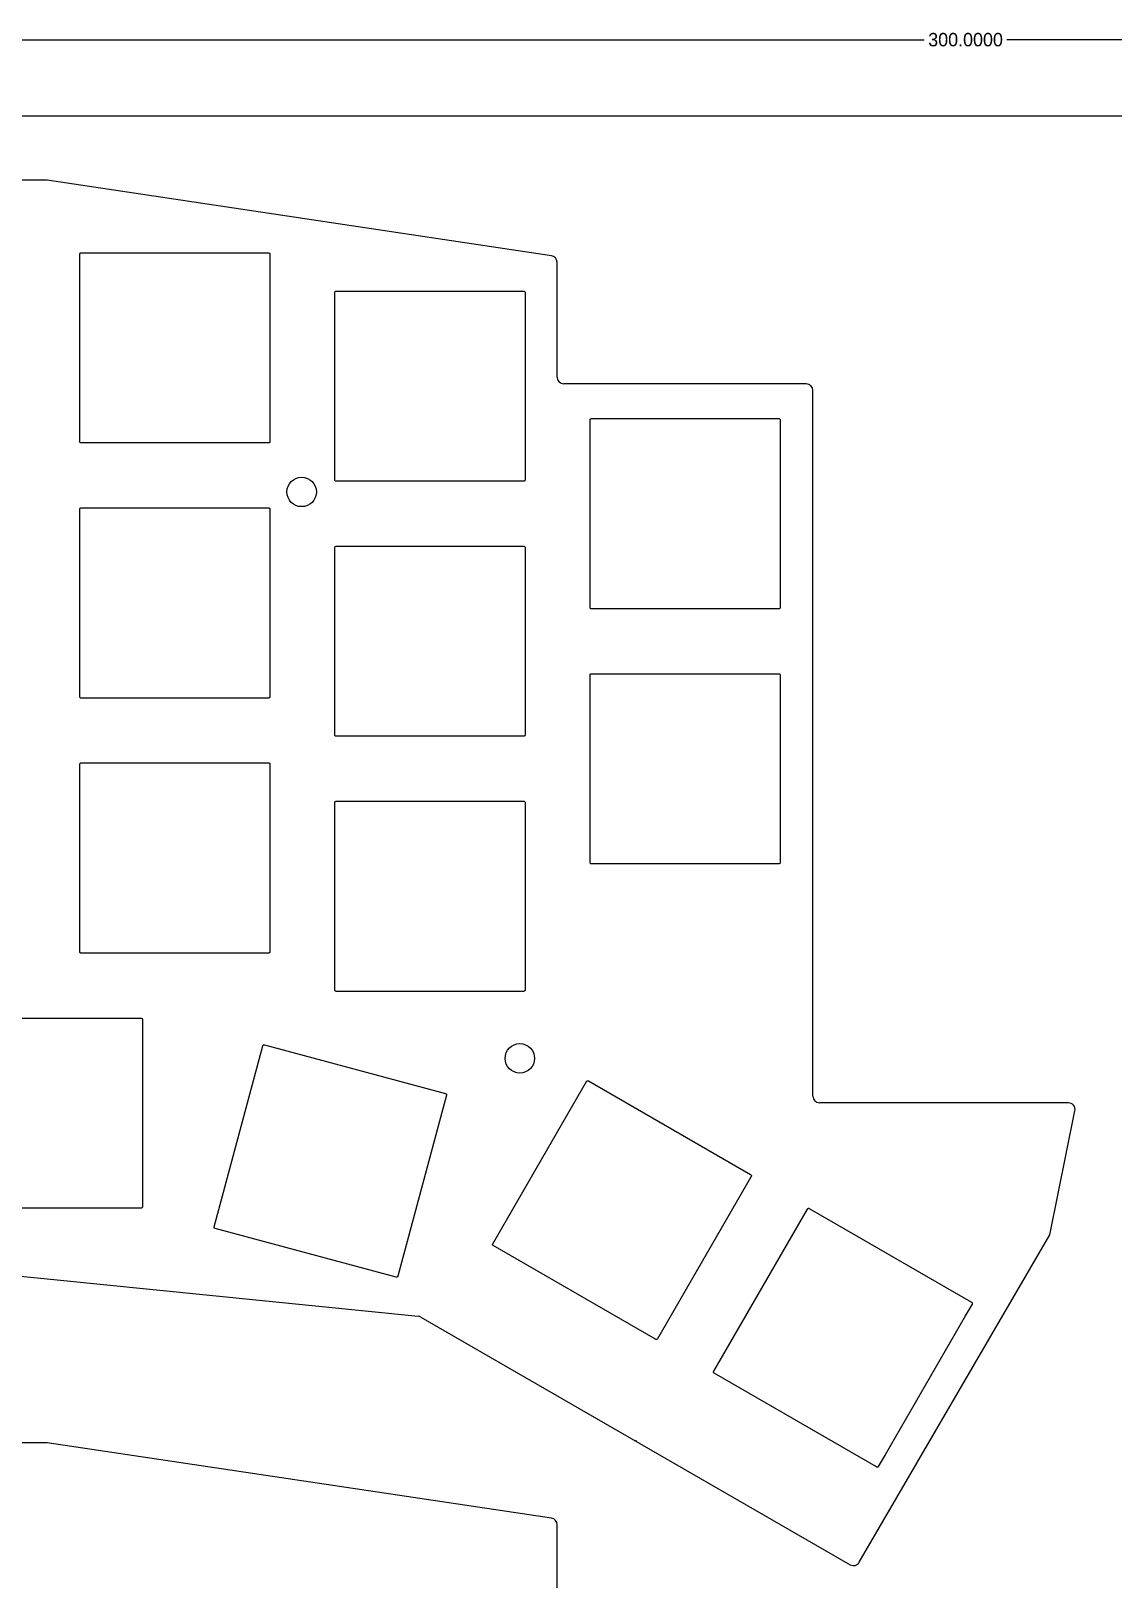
# Model space of a CAD drawing. Extents: x 0 to 308, y 0 to 306.
# Drawn here: x 80.2 to 161, y 190.7 to 306.3 of the extents above; entities that cross this region are included whole.
import ezdxf

# ---------------------------------------------------------------- set-up
doc = ezdxf.new("R2010")
doc.units = 0
doc.layers.get('0').update_dxf_attribs({"linetype": 'CONTINUOUS'})
doc.layers.get('Defpoints').update_dxf_attribs({"linetype": 'CONTINUOUS'})
doc.layers.add('BLACK', color=7, linetype='CONTINUOUS')
doc.dimstyles.new('ISO-25', dxfattribs={"dimtxt": 2.5, "dimasz": 2.5, "dimexe": 1.25, "dimexo": 0.625, "dimtad": 1, "dimtxsty": 'Standard', "dimcen": 2.5, "dimadec": 0, "dimazin": 0, "dimtfac": 1, "dimtmove": 0, "dimatfit": 3, "dimfxl": 1, "dimarcsym": 0})

# ---------------------------------------------------------------- blocks, each defined once
blk = doc.blocks.new('*D22')
at = {"color": 0, "linetype": 'ByBlock', "lineweight": -2}
for p, q in [((0, 300.06), (0, 305.86)), ((0.18, 305.68), (146.91, 305.68)), ((299.82, 305.68), (153.09, 305.68)), ((300, 300.06), (300, 305.86))]:
    blk.add_line(p, q, dxfattribs=at)
at = {"color": 0}
for points in [[(0.18, 305.71), (0.18, 305.65), (0, 305.68)], [(299.82, 305.65), (299.82, 305.71), (300, 305.68)]]:
    blk.add_solid(points, dxfattribs=at)
at = {"layer": 'Defpoints', "color": 0}
for p in [(300, 305.68), (0, 300), (300, 300)]:
    blk.add_point(p, dxfattribs=at)
at = {"color": 0, "linetype": 'ByBlock', "insert": (150, 305.68), "char_height": 1, "attachment_point": 5}
blk.add_mtext('\\A1;300.0000', dxfattribs=at)

msp = doc.modelspace()

# ---------------------------------------------------------------- linework, layer by layer
at = {"linetype": 'ByBlock'}
msp.add_lwpolyline([(0, 0), (0, 300), (300, 300), (300, 0)], close=True, dxfattribs=at)
at = {"color": 1, "linetype": 'ByBlock'}
for centre in [(100.42245, 271.90664), (116.71893, 229.60424)]:
    msp.add_circle(centre, 1.1, dxfattribs=at)
at = {"layer": 'BLACK', "color": 1, "linetype": 'Continuous'}
for p, q in [((81.42055, 295.18164), (62.32435, 295.18164)), ((119.07143, 289.54888), (81.42055, 295.18164)), ((83.85692, 289.66382), (83.85792, 289.68342)), ((83.85692, 289.65892), (83.85692, 289.66382)), ((83.85692, 275.66912), (83.85692, 289.65892)), ((83.85792, 289.68342), (83.86392, 289.70232)), ((83.86392, 289.70232), (83.87292, 289.71962)), ((83.87292, 289.71962), (83.88592, 289.73492)), ((83.88592, 289.73492), (83.90092, 289.74732)), ((83.90092, 289.74732), (83.91892, 289.75662)), ((83.91892, 289.75662), (83.93692, 289.76242)), ((83.93692, 289.76242), (83.95192, 289.76382)), ((83.95192, 289.76382), (83.95692, 289.76432)), ((83.95692, 289.76432), (83.96192, 289.76382)), ((83.96192, 289.76382), (97.95092, 289.76382)), ((97.95092, 289.76382), (97.95592, 289.76432)), ((97.95592, 289.76432), (97.96092, 289.76382)), ((97.96092, 289.76382), (97.97592, 289.76242)), ((97.97592, 289.76242), (97.99492, 289.75662)), ((97.99492, 289.75662), (98.01192, 289.74732)), ((98.01192, 289.74732), (98.02692, 289.73492)), ((98.02692, 289.73492), (98.03992, 289.71962)), ((98.03992, 289.71962), (98.04892, 289.70232)), ((98.04892, 289.70232), (98.05492, 289.68342)), ((98.05492, 289.68342), (98.05692, 289.66382)), ((98.05692, 289.66382), (98.05592, 289.65892)), ((98.05592, 289.65892), (98.05592, 275.66912)), ((119.49745, 280.48164), (119.49745, 289.05438)), ((102.90592, 286.80562), (102.90792, 286.82522)), ((102.90692, 286.80072), (102.90592, 286.80562)), ((102.90692, 272.81092), (102.90692, 286.80072)), ((102.90792, 286.82522), (102.91392, 286.84412)), ((102.91392, 286.84412), (102.92292, 286.86142)), ((102.92292, 286.86142), (102.93592, 286.87672)), ((102.93592, 286.87672), (102.95092, 286.88912)), ((102.95092, 286.88912), (102.96792, 286.89842)), ((102.96792, 286.89842), (102.98692, 286.90422)), ((102.98692, 286.90422), (103.00192, 286.90562)), ((103.00192, 286.90562), (103.00692, 286.90612)), ((103.00692, 286.90612), (103.01192, 286.90562)), ((103.01192, 286.90562), (117.00192, 286.90562)), ((117.00192, 286.90562), (117.00692, 286.90612)), ((117.00692, 286.90612), (117.01192, 286.90562)), ((117.01192, 286.90562), (117.02592, 286.90422)), ((117.02592, 286.90422), (117.04492, 286.89842)), ((117.04492, 286.89842), (117.06292, 286.88912)), ((117.06292, 286.88912), (117.07792, 286.87672)), ((117.07792, 286.87672), (117.08992, 286.86142)), ((117.08992, 286.86142), (117.09992, 286.84412)), ((117.09992, 286.84412), (117.10492, 286.82522)), ((117.10492, 286.82522), (117.10692, 286.80562)), ((117.10692, 286.80562), (117.10692, 286.80072)), ((117.10692, 286.80072), (117.10692, 272.81092)), ((138.09745, 279.98164), (119.99745, 279.98164)), ((138.59745, 226.78164), (138.59745, 279.48164)), ((121.95592, 277.28062), (121.95792, 277.30022)), ((121.95692, 277.27572), (121.95592, 277.28062)), ((121.95692, 263.28592), (121.95692, 277.27572)), ((121.95792, 277.30022), (121.96392, 277.31912)), ((121.96392, 277.31912), (121.97292, 277.33642)), ((121.97292, 277.33642), (121.98592, 277.35172)), ((121.98592, 277.35172), (122.00092, 277.36412)), ((122.00092, 277.36412), (122.01792, 277.37342)), ((122.01792, 277.37342), (122.03692, 277.37922)), ((122.03692, 277.37922), (122.05192, 277.38062)), ((122.05192, 277.38062), (122.05692, 277.38112)), ((122.05692, 277.38112), (122.06192, 277.38062)), ((122.06192, 277.38062), (136.05192, 277.38062)), ((136.05192, 277.38062), (136.05692, 277.38112)), ((136.05692, 277.38112), (136.06192, 277.38062)), ((136.06192, 277.38062), (136.07592, 277.37922)), ((136.07592, 277.37922), (136.09492, 277.37342)), ((136.09492, 277.37342), (136.11292, 277.36412)), ((136.11292, 277.36412), (136.12792, 277.35172)), ((136.12792, 277.35172), (136.13992, 277.33642)), ((136.13992, 277.33642), (136.14992, 277.31912)), ((136.14992, 277.31912), (136.15492, 277.30022)), ((136.15492, 277.30022), (136.15692, 277.28062)), ((136.15692, 277.28062), (136.15692, 277.27572)), ((136.15692, 277.27572), (136.15692, 263.28592)), ((83.85692, 275.66422), (83.85692, 275.66912)), ((83.85792, 275.64462), (83.85692, 275.66422)), ((83.86392, 275.62572), (83.85792, 275.64462)), ((83.87292, 275.60842), (83.86392, 275.62572)), ((83.87892, 275.60112), (83.87292, 275.60842)), ((83.88592, 275.59312), (83.87892, 275.60112)), ((83.90092, 275.58072), (83.88592, 275.59312)), ((83.91892, 275.57142), (83.90092, 275.58072)), ((83.93692, 275.56562), (83.91892, 275.57142)), ((83.95692, 275.56372), (83.93692, 275.56562)), ((83.96192, 275.56422), (83.95692, 275.56372)), ((97.95092, 275.56422), (83.96192, 275.56422)), ((97.95592, 275.56372), (97.95092, 275.56422)), ((97.96092, 275.56422), (97.95592, 275.56372)), ((97.97592, 275.56562), (97.96092, 275.56422)), ((97.99492, 275.57142), (97.97592, 275.56562)), ((98.01192, 275.58072), (97.99492, 275.57142)), ((98.02692, 275.59312), (98.01192, 275.58072)), ((98.03992, 275.60842), (98.02692, 275.59312)), ((98.04892, 275.62572), (98.03992, 275.60842)), ((98.05492, 275.64462), (98.04892, 275.62572)), ((98.05692, 275.66422), (98.05492, 275.64462)), ((98.05592, 275.66912), (98.05692, 275.66422)), ((102.90592, 272.80602), (102.90692, 272.81092)), ((102.90792, 272.78642), (102.90592, 272.80602)), ((102.91392, 272.76752), (102.90792, 272.78642)), ((102.92292, 272.75022), (102.91392, 272.76752)), ((102.93292, 272.73882), (102.92292, 272.75022)), ((102.93592, 272.73492), (102.93292, 272.73882)), ((102.95092, 272.72252), (102.93592, 272.73492)), ((102.96792, 272.71322), (102.95092, 272.72252)), ((102.98692, 272.70742), (102.96792, 272.71322)), ((103.00692, 272.70552), (102.98692, 272.70742)), ((103.01192, 272.70602), (103.00692, 272.70552)), ((117.00192, 272.70602), (103.01192, 272.70602)), ((117.00692, 272.70552), (117.00192, 272.70602)), ((117.01192, 272.70602), (117.00692, 272.70552)), ((117.02592, 272.70742), (117.01192, 272.70602)), ((117.04492, 272.71322), (117.02592, 272.70742)), ((117.06292, 272.72252), (117.04492, 272.71322)), ((117.07792, 272.73492), (117.06292, 272.72252)), ((117.08992, 272.75022), (117.07792, 272.73492)), ((117.09992, 272.76752), (117.08992, 272.75022)), ((117.10492, 272.78642), (117.09992, 272.76752)), ((117.10692, 272.80602), (117.10492, 272.78642)), ((117.10692, 272.81092), (117.10692, 272.80602)), ((83.85692, 270.61382), (83.85792, 270.63342)), ((83.85692, 270.60892), (83.85692, 270.61382)), ((83.85692, 256.61912), (83.85692, 270.60892)), ((83.85792, 270.63342), (83.86392, 270.65232)), ((83.86392, 270.65232), (83.87292, 270.66962)), ((83.87292, 270.66962), (83.88592, 270.68492)), ((83.88592, 270.68492), (83.90092, 270.69732)), ((83.90092, 270.69732), (83.91892, 270.70662)), ((83.91892, 270.70662), (83.93692, 270.71242)), ((83.93692, 270.71242), (83.95192, 270.71382)), ((83.95192, 270.71382), (83.95692, 270.71432)), ((83.95692, 270.71432), (83.96192, 270.71382)), ((83.96192, 270.71382), (97.95092, 270.71382)), ((97.95092, 270.71382), (97.95592, 270.71432)), ((97.95592, 270.71432), (97.96092, 270.71382)), ((97.96092, 270.71382), (97.97592, 270.71242)), ((97.97592, 270.71242), (97.99492, 270.70662)), ((97.99492, 270.70662), (98.01192, 270.69732)), ((98.01192, 270.69732), (98.02692, 270.68492)), ((98.02692, 270.68492), (98.03992, 270.66962)), ((98.03992, 270.66962), (98.04892, 270.65232)), ((98.04892, 270.65232), (98.05492, 270.63342)), ((98.05492, 270.63342), (98.05692, 270.61382)), ((98.05692, 270.61382), (98.05592, 270.60892)), ((98.05592, 270.60892), (98.05592, 256.61912)), ((102.90592, 267.75562), (102.90792, 267.77522)), ((102.90692, 267.75072), (102.90592, 267.75562)), ((102.90692, 253.76092), (102.90692, 267.75072)), ((102.90792, 267.77522), (102.91392, 267.79412)), ((102.91392, 267.79412), (102.92292, 267.81142)), ((102.92292, 267.81142), (102.93592, 267.82672)), ((102.93592, 267.82672), (102.95092, 267.83912)), ((102.95092, 267.83912), (102.96792, 267.84842)), ((102.96792, 267.84842), (102.98692, 267.85422)), ((102.98692, 267.85422), (103.00192, 267.85562)), ((103.00192, 267.85562), (103.00692, 267.85612)), ((103.00692, 267.85612), (103.01192, 267.85562)), ((103.01192, 267.85562), (117.00192, 267.85562)), ((117.00192, 267.85562), (117.00692, 267.85612)), ((117.00692, 267.85612), (117.01192, 267.85562)), ((117.01192, 267.85562), (117.02592, 267.85422)), ((117.02592, 267.85422), (117.04492, 267.84842)), ((117.04492, 267.84842), (117.06292, 267.83912)), ((117.06292, 267.83912), (117.07792, 267.82672)), ((117.07792, 267.82672), (117.08992, 267.81142)), ((117.08992, 267.81142), (117.09992, 267.79412)), ((117.09992, 267.79412), (117.10492, 267.77522)), ((117.10492, 267.77522), (117.10692, 267.75562)), ((117.10692, 267.75562), (117.10692, 267.75072)), ((117.10692, 267.75072), (117.10692, 253.76092)), ((121.95592, 263.28102), (121.95692, 263.28592)), ((121.95792, 263.26142), (121.95592, 263.28102)), ((121.96392, 263.24252), (121.95792, 263.26142)), ((121.97292, 263.22522), (121.96392, 263.24252)), ((121.98492, 263.21052), (121.97292, 263.22522)), ((121.98592, 263.20992), (121.98492, 263.21052)), ((122.00092, 263.19752), (121.98592, 263.20992)), ((122.01792, 263.18822), (122.00092, 263.19752)), ((122.03692, 263.18242), (122.01792, 263.18822)), ((122.05692, 263.18052), (122.03692, 263.18242)), ((122.06192, 263.18102), (122.05692, 263.18052)), ((136.05192, 263.18102), (122.06192, 263.18102)), ((136.05692, 263.18052), (136.05192, 263.18102)), ((136.06192, 263.18102), (136.05692, 263.18052)), ((136.07592, 263.18242), (136.06192, 263.18102)), ((136.09492, 263.18822), (136.07592, 263.18242)), ((136.11292, 263.19752), (136.09492, 263.18822)), ((136.12792, 263.20992), (136.11292, 263.19752)), ((136.13992, 263.22522), (136.12792, 263.20992)), ((136.14992, 263.24252), (136.13992, 263.22522)), ((136.15492, 263.26142), (136.14992, 263.24252)), ((136.15692, 263.28102), (136.15492, 263.26142)), ((136.15692, 263.28592), (136.15692, 263.28102)), ((121.95592, 258.23062), (121.95792, 258.25022)), ((121.95692, 258.22572), (121.95592, 258.23062)), ((121.95692, 244.23592), (121.95692, 258.22572)), ((121.95792, 258.25022), (121.96392, 258.26912)), ((121.96392, 258.26912), (121.97292, 258.28642)), ((121.97292, 258.28642), (121.98592, 258.30172)), ((121.98592, 258.30172), (122.00092, 258.31412)), ((122.00092, 258.31412), (122.01792, 258.32342)), ((122.01792, 258.32342), (122.03692, 258.32922)), ((122.03692, 258.32922), (122.05192, 258.33062)), ((122.05192, 258.33062), (122.05692, 258.33112)), ((122.05692, 258.33112), (122.06192, 258.33062)), ((122.06192, 258.33062), (136.05192, 258.33062)), ((136.05192, 258.33062), (136.05692, 258.33112)), ((136.05692, 258.33112), (136.06192, 258.33062)), ((136.06192, 258.33062), (136.07592, 258.32922)), ((136.07592, 258.32922), (136.09492, 258.32342)), ((136.09492, 258.32342), (136.11292, 258.31412)), ((136.11292, 258.31412), (136.12792, 258.30172)), ((136.12792, 258.30172), (136.13992, 258.28642)), ((136.13992, 258.28642), (136.14992, 258.26912)), ((136.14992, 258.26912), (136.15492, 258.25022)), ((136.15492, 258.25022), (136.15692, 258.23062)), ((136.15692, 258.23062), (136.15692, 258.22572)), ((136.15692, 258.22572), (136.15692, 244.23592)), ((83.85692, 256.61422), (83.85692, 256.61912)), ((83.85792, 256.59462), (83.85692, 256.61422)), ((83.86392, 256.57572), (83.85792, 256.59462)), ((83.87292, 256.55842), (83.86392, 256.57572)), ((83.87892, 256.55112), (83.87292, 256.55842)), ((83.88592, 256.54312), (83.87892, 256.55112)), ((83.90092, 256.53072), (83.88592, 256.54312)), ((83.91892, 256.52142), (83.90092, 256.53072)), ((83.93692, 256.51562), (83.91892, 256.52142)), ((83.95692, 256.51372), (83.93692, 256.51562)), ((83.96192, 256.51422), (83.95692, 256.51372)), ((97.95092, 256.51422), (83.96192, 256.51422)), ((97.95592, 256.51372), (97.95092, 256.51422)), ((97.96092, 256.51422), (97.95592, 256.51372)), ((97.97592, 256.51562), (97.96092, 256.51422)), ((97.99492, 256.52142), (97.97592, 256.51562)), ((98.01192, 256.53072), (97.99492, 256.52142)), ((98.02692, 256.54312), (98.01192, 256.53072)), ((98.03992, 256.55842), (98.02692, 256.54312)), ((98.04892, 256.57572), (98.03992, 256.55842)), ((98.05492, 256.59462), (98.04892, 256.57572)), ((98.05692, 256.61422), (98.05492, 256.59462)), ((98.05592, 256.61912), (98.05692, 256.61422)), ((102.90592, 253.75602), (102.90692, 253.76092)), ((102.90792, 253.73642), (102.90592, 253.75602)), ((102.91392, 253.71752), (102.90792, 253.73642)), ((102.92292, 253.70022), (102.91392, 253.71752)), ((102.93292, 253.68882), (102.92292, 253.70022)), ((102.93592, 253.68492), (102.93292, 253.68882)), ((102.95092, 253.67252), (102.93592, 253.68492)), ((102.96792, 253.66322), (102.95092, 253.67252)), ((102.98692, 253.65742), (102.96792, 253.66322)), ((103.00692, 253.65552), (102.98692, 253.65742)), ((103.01192, 253.65602), (103.00692, 253.65552)), ((117.00192, 253.65602), (103.01192, 253.65602)), ((117.00692, 253.65552), (117.00192, 253.65602)), ((117.01192, 253.65602), (117.00692, 253.65552)), ((117.02592, 253.65742), (117.01192, 253.65602)), ((117.04492, 253.66322), (117.02592, 253.65742)), ((117.06292, 253.67252), (117.04492, 253.66322)), ((117.07792, 253.68492), (117.06292, 253.67252)), ((117.08992, 253.70022), (117.07792, 253.68492)), ((117.09992, 253.71752), (117.08992, 253.70022)), ((117.10492, 253.73642), (117.09992, 253.71752)), ((117.10692, 253.75602), (117.10492, 253.73642)), ((117.10692, 253.76092), (117.10692, 253.75602)), ((83.85692, 251.56382), (83.85792, 251.58342)), ((83.85692, 251.55892), (83.85692, 251.56382)), ((83.85692, 237.56912), (83.85692, 251.55892)), ((83.85792, 251.58342), (83.86392, 251.60232)), ((83.86392, 251.60232), (83.87292, 251.61962)), ((83.87292, 251.61962), (83.88592, 251.63492)), ((83.88592, 251.63492), (83.90092, 251.64732)), ((83.90092, 251.64732), (83.91892, 251.65662)), ((83.91892, 251.65662), (83.93692, 251.66242)), ((83.93692, 251.66242), (83.95192, 251.66382)), ((83.95192, 251.66382), (83.95692, 251.66432)), ((83.95692, 251.66432), (83.96192, 251.66382)), ((83.96192, 251.66382), (83.97792, 251.66382)), ((83.97792, 251.66382), (83.98192, 251.66422)), ((83.98192, 251.66422), (83.98592, 251.66382)), ((83.98592, 251.66382), (97.95092, 251.66382)), ((97.95092, 251.66382), (97.95592, 251.66432)), ((97.95592, 251.66432), (97.96092, 251.66382)), ((97.96092, 251.66382), (97.97792, 251.66382)), ((97.97792, 251.66382), (97.98192, 251.66422)), ((97.98192, 251.66422), (97.98592, 251.66382)), ((97.98592, 251.66382), (97.99692, 251.66272)), ((97.99692, 251.66272), (98.01092, 251.65842)), ((98.01092, 251.65842), (98.02392, 251.65152)), ((98.02392, 251.65152), (98.03492, 251.64212)), ((98.03492, 251.64212), (98.04492, 251.63072)), ((98.04492, 251.63072), (98.05192, 251.61762)), ((98.05192, 251.61762), (98.05592, 251.60352)), ((98.05592, 251.60352), (98.05692, 251.58882)), ((98.05692, 251.58882), (98.05692, 251.58512)), ((98.05692, 251.58512), (98.05692, 250.58512)), ((98.05692, 250.58512), (98.05592, 250.57802)), ((98.05592, 250.57802), (98.05592, 238.59962)), ((102.90592, 248.70562), (102.90792, 248.72522)), ((102.90692, 248.70072), (102.90592, 248.70562)), ((102.90692, 234.71092), (102.90692, 248.70072)), ((102.90792, 248.72522), (102.91392, 248.74412)), ((102.91392, 248.74412), (102.92292, 248.76142)), ((102.92292, 248.76142), (102.93592, 248.77672)), ((102.93592, 248.77672), (102.95092, 248.78912)), ((102.95092, 248.78912), (102.95192, 248.78952)), ((102.95192, 248.78952), (102.95392, 248.79212)), ((102.95392, 248.79212), (102.96492, 248.80152)), ((102.96492, 248.80152), (102.97792, 248.80842)), ((102.97792, 248.80842), (102.99192, 248.81272)), ((102.99192, 248.81272), (103.00292, 248.81382)), ((103.00292, 248.81382), (103.00692, 248.81422)), ((103.00692, 248.81422), (103.01092, 248.81382)), ((103.01092, 248.81382), (104.01092, 248.81382)), ((104.01092, 248.81382), (104.02192, 248.81272)), ((104.02192, 248.81272), (104.03592, 248.80842)), ((104.03592, 248.80842), (104.04092, 248.80562)), ((104.04092, 248.80562), (115.97292, 248.80562)), ((115.97292, 248.80562), (115.97792, 248.80842)), ((115.97792, 248.80842), (115.99192, 248.81272)), ((115.99192, 248.81272), (116.00292, 248.81382)), ((116.00292, 248.81382), (117.00292, 248.81382)), ((117.00292, 248.81382), (117.00692, 248.81422)), ((117.00692, 248.81422), (117.01092, 248.81382)), ((117.01092, 248.81382), (117.02192, 248.81272)), ((117.02192, 248.81272), (117.03592, 248.80842)), ((117.03592, 248.80842), (117.04892, 248.80152)), ((117.04892, 248.80152), (117.05992, 248.79212)), ((117.05992, 248.79212), (117.06292, 248.78902)), ((117.06292, 248.78902), (117.07792, 248.77672)), ((117.07792, 248.77672), (117.08992, 248.76142)), ((117.08992, 248.76142), (117.09992, 248.74412)), ((117.09992, 248.74412), (117.10492, 248.72522)), ((117.10492, 248.72522), (117.10692, 248.70562)), ((117.10692, 248.70562), (117.10692, 248.70072)), ((117.10692, 248.70072), (117.10692, 234.71092)), ((121.95592, 244.23102), (121.95692, 244.23592)), ((121.95792, 244.21142), (121.95592, 244.23102)), ((121.96392, 244.19252), (121.95792, 244.21142)), ((121.97292, 244.17522), (121.96392, 244.19252)), ((121.98292, 244.16382), (121.97292, 244.17522)), ((121.98592, 244.15992), (121.98292, 244.16382)), ((122.00092, 244.14752), (121.98592, 244.15992)), ((122.01792, 244.13822), (122.00092, 244.14752)), ((122.03692, 244.13242), (122.01792, 244.13822)), ((122.05692, 244.13052), (122.03692, 244.13242)), ((122.06192, 244.13102), (122.05692, 244.13052)), ((136.05192, 244.13102), (122.06192, 244.13102)), ((136.05692, 244.13052), (136.05192, 244.13102)), ((136.06192, 244.13102), (136.05692, 244.13052)), ((136.07592, 244.13242), (136.06192, 244.13102)), ((136.09492, 244.13822), (136.07592, 244.13242)), ((136.11292, 244.14752), (136.09492, 244.13822)), ((136.12792, 244.15992), (136.11292, 244.14752)), ((136.13992, 244.17522), (136.12792, 244.15992)), ((136.14992, 244.19252), (136.13992, 244.17522)), ((136.15492, 244.21142), (136.14992, 244.19252)), ((136.15692, 244.23102), (136.15492, 244.21142)), ((136.15692, 244.23592), (136.15692, 244.23102)), ((98.05592, 238.59962), (98.05692, 238.59252)), ((98.05692, 238.59252), (98.05692, 237.59252)), ((83.85692, 237.56422), (83.85692, 237.56912)), ((83.85792, 237.54462), (83.85692, 237.56422)), ((83.86392, 237.52572), (83.85792, 237.54462)), ((83.87292, 237.50842), (83.86392, 237.52572)), ((83.87892, 237.50112), (83.87292, 237.50842)), ((83.88592, 237.49312), (83.87892, 237.50112)), ((83.90092, 237.48072), (83.88592, 237.49312)), ((83.91892, 237.47142), (83.90092, 237.48072)), ((83.93692, 237.46562), (83.91892, 237.47142)), ((83.95692, 237.46372), (83.93692, 237.46562)), ((83.96192, 237.46422), (83.95692, 237.46372)), ((97.95092, 237.46422), (83.96192, 237.46422)), ((97.95592, 237.46372), (97.95092, 237.46422)), ((97.96092, 237.46422), (97.95592, 237.46372)), ((97.97592, 237.46562), (97.96092, 237.46422)), ((97.99492, 237.47142), (97.97592, 237.46562)), ((98.01192, 237.48072), (97.99492, 237.47142)), ((98.02692, 237.49312), (98.01192, 237.48072)), ((98.03992, 237.50842), (98.02692, 237.49312)), ((98.04892, 237.52572), (98.03992, 237.50842)), ((98.05492, 237.54462), (98.04892, 237.52572)), ((98.05692, 237.56422), (98.05492, 237.54462)), ((98.05692, 237.58882), (98.05592, 237.57802)), ((98.05592, 237.57802), (98.05592, 237.56912)), ((98.05592, 237.56912), (98.05692, 237.56422)), ((98.05692, 237.59252), (98.05692, 237.58882)), ((102.90592, 234.70602), (102.90692, 234.71092)), ((102.90792, 234.68642), (102.90592, 234.70602)), ((117.10692, 234.70602), (117.10492, 234.68642)), ((117.10692, 234.71092), (117.10692, 234.70602)), ((102.91392, 234.66752), (102.90792, 234.68642)), ((102.92292, 234.65022), (102.91392, 234.66752)), ((102.92892, 234.64262), (102.92292, 234.65022)), ((102.93592, 234.63492), (102.92892, 234.64262)), ((102.95092, 234.62252), (102.93592, 234.63492)), ((102.96792, 234.61322), (102.95092, 234.62252)), ((102.98692, 234.60742), (102.96792, 234.61322)), ((103.00692, 234.60552), (102.98692, 234.60742)), ((103.01192, 234.60602), (103.00692, 234.60552)), ((117.00192, 234.60602), (103.01192, 234.60602)), ((117.00692, 234.60552), (117.00192, 234.60602)), ((117.01192, 234.60602), (117.00692, 234.60552)), ((117.02592, 234.60742), (117.01192, 234.60602)), ((117.04492, 234.61322), (117.02592, 234.60742)), ((117.06292, 234.62252), (117.04492, 234.61322)), ((117.07792, 234.63492), (117.06292, 234.62252)), ((117.08992, 234.65022), (117.07792, 234.63492)), ((117.09992, 234.66752), (117.08992, 234.65022)), ((117.10492, 234.68642), (117.09992, 234.66752)), ((74.43682, 232.61382), (88.42592, 232.61382)), ((88.42592, 232.61382), (88.43092, 232.61432)), ((88.43092, 232.61432), (88.43592, 232.61382)), ((88.43592, 232.61382), (88.45092, 232.61242)), ((88.45092, 232.61242), (88.46992, 232.60662)), ((88.46992, 232.60662), (88.48692, 232.59732)), ((88.48692, 232.59732), (88.50192, 232.58492)), ((88.50192, 232.58492), (88.51492, 232.56962)), ((88.51492, 232.56962), (88.52392, 232.55232)), ((88.52392, 232.55232), (88.52992, 232.53342)), ((88.52992, 232.53342), (88.53192, 232.51382)), ((88.53192, 232.51382), (88.53092, 232.50892)), ((88.53092, 232.50892), (88.53092, 218.51912)), ((93.89492, 217.01512), (97.51592, 230.52842)), ((97.51592, 230.53322), (97.51792, 230.53782)), ((97.51592, 230.52842), (97.51592, 230.53322)), ((97.51792, 230.53782), (97.52292, 230.55162)), ((97.51792, 230.53782), (97.51792, 230.53782)), ((97.52292, 230.55162), (97.53392, 230.56842)), ((97.53392, 230.56842), (97.54692, 230.58272)), ((97.54692, 230.58272), (97.56292, 230.59422)), ((97.56292, 230.59422), (97.58092, 230.60242)), ((97.58092, 230.60242), (97.59992, 230.60682)), ((97.59992, 230.60682), (97.61992, 230.60752)), ((97.61992, 230.60752), (97.63892, 230.60432)), ((97.63892, 230.60432), (97.64392, 230.60252)), ((97.64392, 230.60252), (111.15692, 226.98242)), ((114.69692, 215.75852), (121.69292, 227.87542)), ((121.69292, 227.87542), (121.69492, 227.87982)), ((121.69492, 227.87982), (121.69792, 227.88382)), ((121.69792, 227.88382), (121.70592, 227.89592)), ((121.69792, 227.88382), (121.69792, 227.88382)), ((121.70592, 227.89592), (121.72092, 227.90932)), ((121.72092, 227.90932), (121.73692, 227.91972)), ((121.73692, 227.91972), (121.75592, 227.92672)), ((121.75592, 227.92672), (121.77092, 227.92922)), ((121.77092, 227.92922), (121.77492, 227.92992)), ((121.77492, 227.92992), (121.77492, 227.92992)), ((121.77492, 227.92992), (121.77692, 227.92982)), ((121.77692, 227.92982), (121.79492, 227.92922)), ((121.79492, 227.92922), (121.80592, 227.92672)), ((121.80592, 227.92672), (121.81392, 227.92472)), ((121.81392, 227.92472), (121.83192, 227.91662)), ((121.83192, 227.91662), (121.83592, 227.91382)), ((121.83592, 227.91382), (133.95292, 220.91832)), ((111.23092, 226.85392), (107.61092, 213.34082)), ((111.15692, 226.98242), (111.16192, 226.98162)), ((111.16192, 226.98162), (111.16592, 226.97982)), ((111.16592, 226.97982), (111.16592, 226.97982)), ((111.16592, 226.97982), (111.17992, 226.97462)), ((111.17992, 226.97462), (111.19692, 226.96422)), ((111.19692, 226.96422), (111.21092, 226.95082)), ((111.21092, 226.95082), (111.22292, 226.93472)), ((111.22292, 226.93472), (111.23092, 226.91682)), ((111.23092, 226.91682), (111.23492, 226.89842)), ((111.23292, 226.85852), (111.23092, 226.85392)), ((111.23392, 226.86342), (111.23292, 226.85852)), ((111.23592, 226.87792), (111.23392, 226.86342)), ((111.23492, 226.89842), (111.23492, 226.89762)), ((111.23492, 226.89762), (111.23592, 226.87792)), ((157.68034, 226.28164), (139.09745, 226.28164)), ((156.29845, 216.41564), (158.17044, 225.68264)), ((133.95292, 220.91832), (133.95692, 220.91632)), ((133.95692, 220.91632), (133.96092, 220.91352)), ((133.96092, 220.91352), (133.96092, 220.91352)), ((133.96092, 220.91352), (133.97292, 220.90482)), ((133.97292, 220.90482), (133.98692, 220.89052)), ((133.98692, 220.89052), (133.99692, 220.87372)), ((133.99692, 220.87372), (134.00392, 220.85532)), ((134.00392, 220.85532), (134.00692, 220.83592)), ((134.00692, 220.83592), (134.00692, 220.81942)), ((133.99092, 220.77512), (126.99592, 208.65782)), ((133.99392, 220.77912), (133.99092, 220.77512)), ((133.99792, 220.78832), (133.99392, 220.77912)), ((134.00192, 220.79702), (133.99792, 220.78832)), ((134.00592, 220.81622), (134.00192, 220.79702)), ((134.00692, 220.81942), (134.00592, 220.81622)), ((88.53092, 218.51912), (88.53192, 218.51422)), ((88.42592, 218.41422), (74.43682, 218.41422)), ((88.43092, 218.41372), (88.42592, 218.41422)), ((88.43592, 218.41422), (88.43092, 218.41372)), ((88.45092, 218.41562), (88.43592, 218.41422)), ((88.46992, 218.42142), (88.45092, 218.41562)), ((88.48692, 218.43072), (88.46992, 218.42142)), ((88.50192, 218.44312), (88.48692, 218.43072)), ((88.51492, 218.45842), (88.50192, 218.44312)), ((88.52392, 218.47572), (88.51492, 218.45842)), ((88.52992, 218.49462), (88.52392, 218.47572)), ((88.53192, 218.51422), (88.52992, 218.49462)), ((131.19492, 206.23382), (138.18992, 218.35052)), ((138.18992, 218.35052), (138.19192, 218.35492)), ((138.19192, 218.35492), (138.19492, 218.35892)), ((138.19492, 218.35892), (138.20292, 218.37092)), ((138.19492, 218.35892), (138.19492, 218.35892)), ((138.20292, 218.37092), (138.21792, 218.38442)), ((138.21792, 218.38442), (138.23392, 218.39482)), ((138.23392, 218.39482), (138.25292, 218.40182)), ((138.25292, 218.40182), (138.27192, 218.40502)), ((138.27192, 218.40502), (138.27192, 218.40502)), ((138.27192, 218.40502), (138.29192, 218.40432)), ((138.29192, 218.40432), (138.31092, 218.39992)), ((138.31092, 218.39992), (138.32392, 218.39382)), ((138.32392, 218.39382), (138.32892, 218.39172)), ((138.32892, 218.39172), (138.33292, 218.38892)), ((138.33292, 218.38892), (150.45092, 211.39382)), ((93.88992, 216.99112), (93.89292, 217.01052)), ((93.89092, 216.97142), (93.88992, 216.99112)), ((93.89492, 216.95222), (93.89092, 216.97142)), ((93.89292, 217.01052), (93.89492, 217.01512)), ((93.89792, 216.94572), (93.89492, 216.95222)), ((93.90292, 216.93432), (93.89792, 216.94572)), ((93.91492, 216.91822), (93.90292, 216.93432)), ((93.91592, 216.91762), (93.91492, 216.91822)), ((93.91492, 216.91822), (93.91492, 216.91822)), ((93.92892, 216.90482), (93.91592, 216.91762)), ((93.94592, 216.89442), (93.92892, 216.90482)), ((93.96392, 216.88742), (93.94592, 216.89442)), ((93.96892, 216.88662), (93.96392, 216.88742)), ((107.48192, 213.26682), (93.96892, 216.88662)), ((142.06399, 191.97091), (156.29845, 216.41564)), ((53.05976, 216.00775), (109.12273, 210.34193)), ((114.68092, 215.71742), (114.68592, 215.73662)), ((114.68092, 215.71152), (114.68092, 215.71742)), ((114.68092, 215.69772), (114.68092, 215.71152)), ((114.68392, 215.67832), (114.68092, 215.69772)), ((114.69092, 215.65992), (114.68392, 215.67832)), ((114.68592, 215.73662), (114.69392, 215.75452)), ((114.70092, 215.64312), (114.69092, 215.65992)), ((114.69092, 215.65992), (114.69092, 215.65992)), ((114.69092, 215.65992), (114.69092, 215.65992)), ((114.69392, 215.75452), (114.69692, 215.75852)), ((114.71492, 215.62882), (114.70092, 215.64312)), ((114.71992, 215.62462), (114.71492, 215.62882)), ((114.73092, 215.61732), (114.71992, 215.62462)), ((114.73492, 215.61522), (114.73092, 215.61732)), ((126.85292, 208.61982), (114.73492, 215.61522)), ((107.48692, 213.26482), (107.48192, 213.26682)), ((107.49192, 213.26382), (107.48692, 213.26482)), ((107.50592, 213.26182), (107.49192, 213.26382)), ((107.49192, 213.26382), (107.49192, 213.26382)), ((107.52592, 213.26182), (107.50592, 213.26182)), ((107.54492, 213.26682), (107.52592, 213.26182)), ((107.55592, 213.27182), (107.54492, 213.26682)), ((107.56292, 213.27482), (107.55592, 213.27182)), ((107.57292, 213.28182), (107.56292, 213.27482)), ((107.57892, 213.28582), (107.57292, 213.28182)), ((107.59292, 213.30082), (107.57892, 213.28582)), ((107.60292, 213.31682), (107.59292, 213.30082)), ((107.60792, 213.33082), (107.60292, 213.31682)), ((107.60992, 213.33582), (107.60792, 213.33082)), ((107.61092, 213.34082), (107.60992, 213.33582)), ((150.48192, 211.23482), (149.98192, 210.36882)), ((150.45092, 211.39382), (150.45492, 211.39182)), ((150.45492, 211.39182), (150.45892, 211.38882)), ((150.45892, 211.38882), (150.45892, 211.38882)), ((150.45892, 211.38882), (150.47092, 211.37982)), ((150.47092, 211.37982), (150.48492, 211.36582)), ((150.48392, 211.23782), (150.48192, 211.23482)), ((150.48892, 211.24882), (150.48392, 211.23782)), ((150.48492, 211.36582), (150.49492, 211.34882)), ((150.49092, 211.25182), (150.48892, 211.24882)), ((150.49192, 211.25382), (150.49092, 211.25282)), ((150.49092, 211.25282), (150.49092, 211.25182)), ((150.49992, 211.27182), (150.49192, 211.25382)), ((150.49492, 211.34882), (150.50192, 211.33082)), ((150.50392, 211.29082), (150.49992, 211.27182)), ((150.50192, 211.33082), (150.50492, 211.31082)), ((150.50492, 211.31082), (150.50392, 211.29082)), ((109.22445, 210.33164), (109.22545, 210.33164)), ((109.22545, 210.33164), (109.22745, 210.33064)), ((109.22745, 210.33064), (109.22945, 210.33064)), ((109.22945, 210.33064), (109.23045, 210.33064)), ((109.23045, 210.33064), (109.23045, 210.33064)), ((109.23045, 210.33064), (109.23245, 210.32964)), ((109.23245, 210.32964), (109.23445, 210.32864)), ((109.23445, 210.32864), (109.23545, 210.32764)), ((109.32223, 210.2776), (141.38213, 191.78938)), ((149.97492, 210.35882), (143.99092, 199.99382)), ((149.97592, 210.35982), (149.97492, 210.35882)), ((149.98192, 210.36882), (149.97592, 210.35982)), ((126.85692, 208.61682), (126.85292, 208.61982)), ((126.86092, 208.61482), (126.85692, 208.61682)), ((126.87492, 208.60882), (126.86092, 208.61482)), ((126.86092, 208.61482), (126.86092, 208.61482)), ((126.89392, 208.60382), (126.87492, 208.60882)), ((126.91292, 208.60382), (126.89392, 208.60382)), ((126.93292, 208.60682), (126.91292, 208.60382)), ((126.91292, 208.60382), (126.91292, 208.60382)), ((126.95092, 208.61382), (126.93292, 208.60682)), ((126.96292, 208.62082), (126.95092, 208.61382)), ((126.96792, 208.62382), (126.96292, 208.62082)), ((126.98192, 208.63782), (126.96792, 208.62382)), ((126.99392, 208.65382), (126.98192, 208.63782)), ((126.99592, 208.65782), (126.99392, 208.65382)), ((131.17892, 206.19282), (131.18392, 206.21182)), ((131.17892, 206.17282), (131.17892, 206.19282)), ((131.18192, 206.15282), (131.17892, 206.17282)), ((131.18892, 206.13482), (131.18192, 206.15282)), ((131.18392, 206.21182), (131.19192, 206.22982)), ((131.19892, 206.11782), (131.18892, 206.13482)), ((131.19192, 206.22982), (131.19492, 206.23382)), ((131.21292, 206.10382), (131.19892, 206.11782)), ((131.22292, 206.09682), (131.21292, 206.10382)), ((131.22892, 206.09182), (131.22292, 206.09682)), ((131.23292, 206.08982), (131.22892, 206.09182)), ((143.35092, 199.09482), (131.23292, 206.08982)), ((81.42696, 200.89882), (62.33076, 200.89882)), ((119.07784, 195.26605), (81.42696, 200.89882)), ((125.39692, 201.06982), (125.39192, 201.08182)), ((125.40492, 201.05682), (125.39692, 201.06982)), ((125.41492, 201.04682), (125.40492, 201.05682)), ((125.42692, 201.03782), (125.41492, 201.04682)), ((125.42992, 201.03582), (125.42692, 201.03782)), ((143.35492, 199.09182), (143.35092, 199.09482)), ((143.35892, 199.08982), (143.35492, 199.09182)), ((143.37292, 199.08382), (143.35892, 199.08982)), ((143.35892, 199.08982), (143.35892, 199.08982)), ((143.39192, 199.07882), (143.37292, 199.08382)), ((143.39992, 199.07882), (143.39192, 199.07882)), ((143.40892, 199.07682), (143.39992, 199.07882)), ((143.42392, 199.07682), (143.40892, 199.07682)), ((143.43892, 199.07882), (143.42392, 199.07682)), ((143.45292, 199.08382), (143.43892, 199.07882)), ((143.46492, 199.09182), (143.45292, 199.08382)), ((143.47592, 199.10182), (143.46492, 199.09182)), ((143.47692, 199.10382), (143.47592, 199.10182)), ((143.48392, 199.11382), (143.47692, 199.10382)), ((143.48592, 199.11782), (143.48392, 199.11382)), ((143.98592, 199.98382), (143.48592, 199.11782)), ((143.99092, 199.99382), (143.98592, 199.98382)), ((143.99092, 199.99382), (143.99092, 199.99382)), ((119.50386, 186.19882), (119.50386, 194.77156))]:
    msp.add_line(p, q, dxfattribs=at)
for centre, start, end in [((118.99745, 289.05438), 0, 81.4913616), ((119.99745, 280.48164), 180, 270), ((138.09745, 279.48164), 0, 90), ((139.09745, 226.78164), 180, 270), ((157.68034, 225.78164), 348.5795464, 90), ((109.07245, 209.84446), 60.028918, 84.229182), ((119.00386, 194.77156), 0, 81.4913616), ((141.63191, 192.22251), 240.028918, 329.7872623)]:
    msp.add_arc(centre, 0.5, start, end, dxfattribs=at)

# ---------------------------------------------------------------- dimensions: what is measured, and where the dimension line sits
at = {"linetype": 'ByBlock'}
dim = msp.add_linear_dim(base=(300, 305.67751), p1=(0, 300), p2=(300, 300), dimstyle='ISO-25', override={"dimtxt": 1, "dimasz": 0.18, "dimexe": 0.18, "dimexo": 0.0625, "dimgap": 0.09, "dimtad": 0, "dimtih": 1, "dimtoh": 1, "dimdec": 4, "dimzin": 0, "dimdsep": 46, "dimcen": 0.09, "dimtdec": 4, "dimtofl": 0, "dimtmove": 1, "dimtolj": 1, "dimtzin": 0}, dxfattribs=at)
dim.commit()
dim.dimension.update_dxf_attribs({"geometry": '*D22', "text_midpoint": (150, 305.67751)})

doc.saveas('drawing.dxf')
